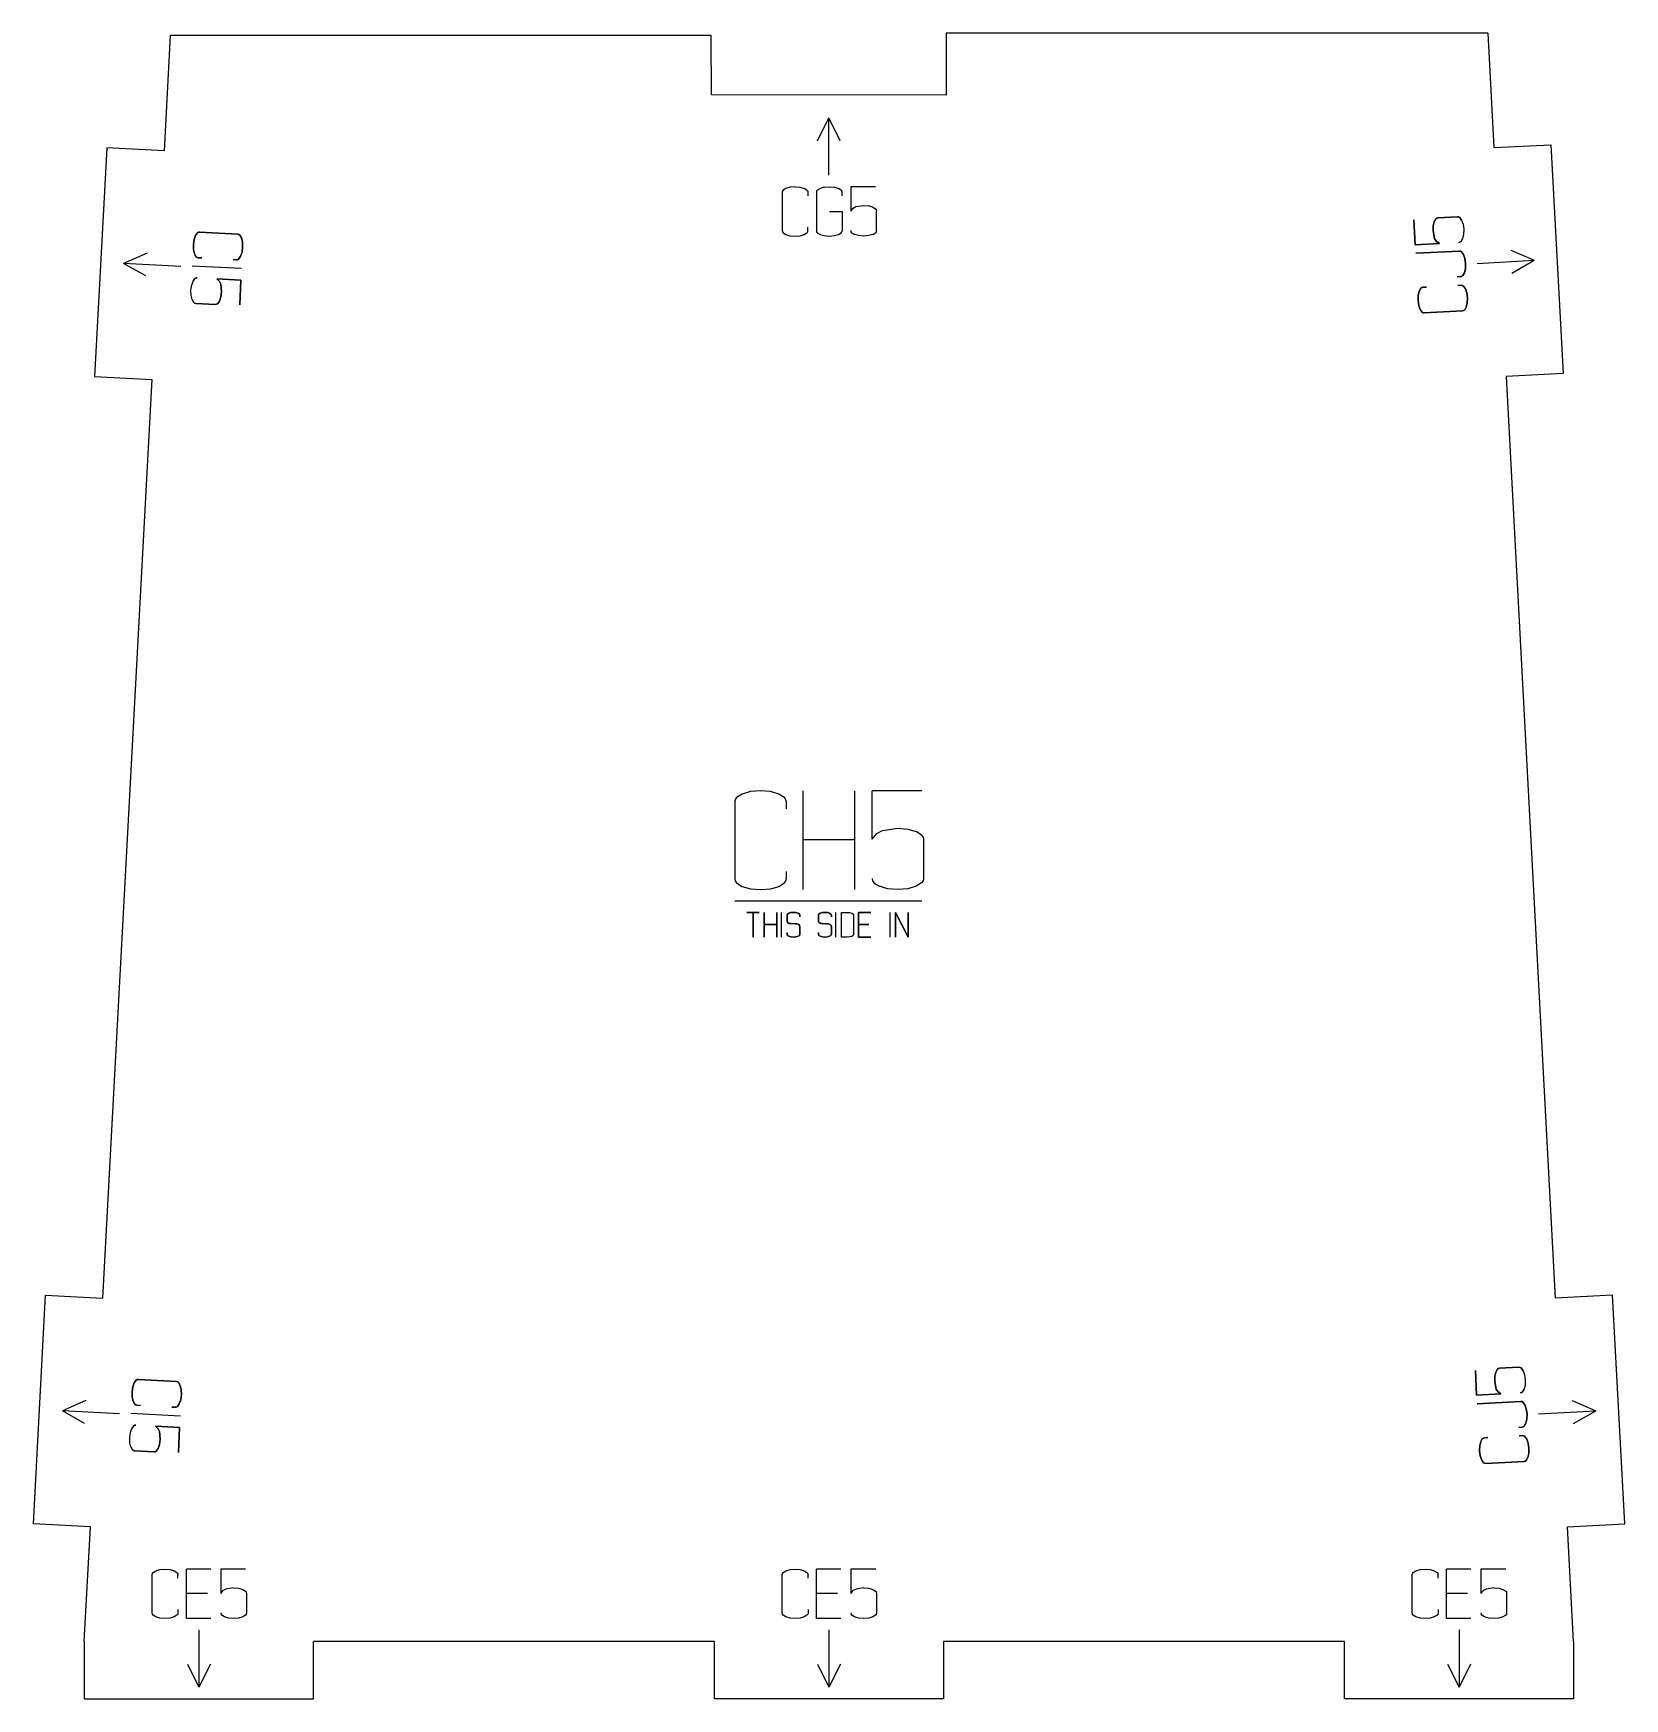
# Model space of a CAD drawing. Header units: millimetres. Extents: x 564 to 703, y -287 to -142.
import ezdxf

# ---------------------------------------------------------------- set-up
doc = ezdxf.new("R2010")
doc.units = ezdxf.units.MM
doc.layers.add('code', color=2, linetype='Continuous')
doc.layers.add('drawings', color=7, linetype='Continuous')

msp = doc.modelspace()

# ---------------------------------------------------------------- linework, layer by layer
at = {"layer": 'code'}
for p, q in [((632.41, -151.39), (633.41, -149.39)), ((633.41, -154.39), (633.41, -149.39)), ((634.41, -151.39), (633.41, -149.39)), ((629.65, -155.54), (629.41, -155.69)), ((630.02, -155.43), (629.65, -155.54)), ((630.46, -155.39), (630.02, -155.43)), ((630.46, -155.39), (630.89, -155.43)), ((630.89, -155.43), (631.26, -155.54)), ((631.5, -155.69), (631.26, -155.54)), ((632.4, -155.69), (632.65, -155.53)), ((633.01, -155.43), (632.65, -155.53)), ((633.01, -155.43), (633.45, -155.39)), ((633.45, -155.39), (633.89, -155.43)), ((633.89, -155.43), (634.25, -155.53)), ((634.49, -155.69), (634.25, -155.53)), ((637.49, -155.39), (635.32, -155.39)), ((635.32, -155.39), (635.32, -157.51)), ((629.35, -155.78), (629.33, -155.87)), ((629.33, -155.87), (629.33, -159.22)), ((629.41, -155.69), (629.35, -155.78)), ((631.56, -155.78), (631.5, -155.69)), ((631.56, -155.78), (631.58, -155.87)), ((631.58, -155.87), (631.58, -156.18)), ((632.34, -155.78), (632.32, -155.87)), ((632.32, -155.87), (632.32, -159.22)), ((632.4, -155.69), (632.34, -155.78)), ((634.49, -155.69), (634.55, -155.78)), ((634.57, -155.87), (634.55, -155.78)), ((634.57, -156.18), (634.57, -155.87)), ((633.46, -157.55), (634.57, -157.55)), ((634.57, -157.55), (634.57, -159.22)), ((635.32, -157.51), (635.54, -157.25)), ((635.54, -157.25), (635.77, -157.13)), ((635.77, -157.13), (636.44, -157.03)), ((636.44, -157.03), (636.89, -157.06)), ((637.25, -157.17), (636.89, -157.06)), ((637.25, -157.17), (637.49, -157.32)), ((637.49, -157.32), (637.55, -157.41)), ((637.55, -157.41), (637.57, -157.51)), ((637.57, -159.22), (637.57, -157.51)), ((684.59, -160.45), (684.47, -158.28)), ((684.47, -158.28), (684.59, -160.45)), ((686.26, -158.44), (686.17, -158.8)), ((686.17, -158.8), (686.26, -158.44)), ((686.4, -158.19), (686.26, -158.44)), ((686.26, -158.44), (686.4, -158.19)), ((686.48, -158.12), (686.4, -158.19)), ((686.4, -158.19), (686.48, -158.12)), ((686.58, -158.1), (686.48, -158.12)), ((686.48, -158.12), (686.58, -158.1)), ((688.29, -158.01), (686.58, -158.1)), ((686.58, -158.1), (688.29, -158.01)), ((688.38, -158.02), (688.29, -158.01)), ((688.29, -158.01), (688.38, -158.02)), ((688.48, -158.08), (688.38, -158.02)), ((688.38, -158.02), (688.48, -158.08)), ((688.64, -158.31), (688.48, -158.08)), ((688.48, -158.08), (688.64, -158.31)), ((688.64, -158.31), (688.77, -158.66)), ((578, -160), (578.12, -159.65)), ((578.12, -159.65), (578, -160)), ((578.12, -159.65), (578.29, -159.42)), ((578.29, -159.42), (578.12, -159.65)), ((578.29, -159.42), (578.38, -159.36)), ((578.38, -159.36), (578.29, -159.42)), ((578.38, -159.36), (578.48, -159.35)), ((578.48, -159.35), (578.38, -159.36)), ((578.48, -159.35), (581.82, -159.53)), ((581.82, -159.53), (578.48, -159.35)), ((581.82, -159.53), (581.92, -159.55)), ((581.92, -159.55), (581.82, -159.53)), ((581.92, -159.55), (582, -159.62)), ((582, -159.62), (581.92, -159.55)), ((582, -159.62), (582.14, -159.86)), ((582.14, -159.86), (582, -159.62)), ((582.14, -159.86), (582.23, -160.23)), ((582.23, -160.23), (582.14, -159.86)), ((629.33, -159.22), (629.35, -159.32)), ((629.35, -159.32), (629.41, -159.41)), ((629.41, -159.41), (629.65, -159.56)), ((629.65, -159.56), (630.01, -159.67)), ((630.01, -159.67), (630.46, -159.7)), ((630.46, -159.7), (630.9, -159.67)), ((630.9, -159.67), (631.26, -159.56)), ((631.26, -159.56), (631.5, -159.4)), ((631.5, -159.4), (631.56, -159.32)), ((631.56, -159.32), (631.58, -159.22)), ((631.58, -159.22), (631.58, -158.91)), ((632.32, -159.22), (632.34, -159.32)), ((632.34, -159.32), (632.4, -159.4)), ((632.4, -159.4), (632.65, -159.56)), ((632.65, -159.56), (633.01, -159.66)), ((633.01, -159.66), (633.45, -159.7)), ((633.45, -159.7), (633.89, -159.66)), ((633.89, -159.66), (634.25, -159.56)), ((634.25, -159.56), (634.49, -159.4)), ((634.49, -159.4), (634.55, -159.32)), ((634.57, -159.22), (634.55, -159.32)), ((635.32, -159.22), (635.34, -159.32)), ((635.34, -159.32), (635.4, -159.4)), ((635.4, -159.4), (635.64, -159.56)), ((636, -159.66), (635.64, -159.56)), ((636.44, -159.7), (636, -159.66)), ((636.89, -159.66), (636.44, -159.7)), ((637.25, -159.56), (636.89, -159.66)), ((637.25, -159.56), (637.49, -159.4)), ((637.55, -159.32), (637.49, -159.4)), ((637.57, -159.22), (637.55, -159.32)), ((686.17, -158.8), (686.16, -159.25)), ((686.16, -159.25), (686.17, -158.8)), ((686.16, -159.25), (686.29, -159.91)), ((686.29, -159.91), (686.16, -159.25)), ((688.82, -159.54), (688.73, -159.91)), ((688.77, -158.66), (688.83, -159.1)), ((688.83, -159.1), (688.82, -159.54)), ((573.9, -161.19), (571.85, -162.08)), ((577.94, -160.44), (578, -160)), ((578, -160), (577.94, -160.44)), ((577.95, -160.89), (577.94, -160.44)), ((577.94, -160.44), (577.95, -160.89)), ((578.04, -161.25), (577.95, -160.89)), ((577.95, -160.89), (578.04, -161.25)), ((578.18, -161.5), (578.04, -161.25)), ((578.04, -161.25), (578.18, -161.5)), ((582.19, -161.11), (582.06, -161.46)), ((582.06, -161.46), (582.19, -161.11)), ((582.24, -160.67), (582.19, -161.11)), ((582.19, -161.11), (582.24, -160.67)), ((582.23, -160.23), (582.24, -160.67)), ((582.24, -160.67), (582.23, -160.23)), ((686.7, -160.34), (684.59, -160.45)), ((684.59, -160.45), (686.7, -160.34)), ((688.45, -161), (684.64, -161.2)), ((684.64, -161.2), (688.45, -161)), ((686.29, -159.91), (686.43, -160.14)), ((686.43, -160.14), (686.29, -159.91)), ((686.43, -160.14), (686.7, -160.34)), ((686.7, -160.34), (686.43, -160.14)), ((688.5, -160.23), (688.41, -160.25)), ((688.41, -160.25), (688.5, -160.23)), ((688.54, -161.01), (688.45, -161)), ((688.45, -161), (688.54, -161.01)), ((688.59, -160.16), (688.5, -160.23)), ((688.5, -160.23), (688.59, -160.16)), ((688.64, -161.07), (688.54, -161.01)), ((688.54, -161.01), (688.64, -161.07)), ((688.73, -159.91), (688.59, -160.16)), ((688.59, -160.16), (688.73, -159.91)), ((688.8, -161.3), (688.64, -161.07)), ((688.64, -161.07), (688.8, -161.3)), ((688.93, -161.66), (688.8, -161.3)), ((688.8, -161.3), (688.93, -161.66)), ((692.93, -160.92), (694.98, -161.81)), ((576.84, -162.35), (571.85, -162.08)), ((573.79, -163.18), (571.85, -162.08)), ((582.15, -162.54), (577.84, -162.31)), ((578.27, -161.57), (578.18, -161.5)), ((578.18, -161.5), (578.27, -161.57)), ((578.36, -161.59), (578.27, -161.57)), ((578.27, -161.57), (578.36, -161.59)), ((578.67, -161.61), (578.36, -161.59)), ((578.36, -161.59), (578.67, -161.61)), ((581.7, -161.77), (581.4, -161.75)), ((581.4, -161.75), (581.7, -161.77)), ((581.8, -161.76), (581.7, -161.77)), ((581.7, -161.77), (581.8, -161.76)), ((581.89, -161.7), (581.8, -161.76)), ((581.8, -161.76), (581.89, -161.7)), ((582.06, -161.46), (581.89, -161.7)), ((581.89, -161.7), (582.06, -161.46)), ((688.89, -162.9), (688.98, -162.54)), ((688.98, -162.54), (688.89, -162.9)), ((688.99, -162.1), (688.93, -161.66)), ((688.93, -161.66), (688.99, -162.1)), ((688.98, -162.54), (688.99, -162.1)), ((688.99, -162.1), (688.98, -162.54)), ((689.99, -162.08), (694.98, -161.81)), ((693.04, -162.92), (694.98, -161.81)), ((577.73, -164.43), (577.79, -163.99)), ((577.79, -163.99), (577.91, -163.64)), ((577.91, -163.64), (578.08, -163.4)), ((578.08, -163.4), (577.91, -163.64)), ((578.08, -163.4), (578.17, -163.35)), ((578.17, -163.35), (578.08, -163.4)), ((578.17, -163.35), (578.27, -163.33)), ((578.27, -163.33), (578.17, -163.35)), ((580.22, -163.66), (579.98, -163.42)), ((579.98, -163.42), (582.09, -163.54)), ((582.09, -163.54), (579.98, -163.42)), ((579.98, -163.42), (580.22, -163.66)), ((580.33, -163.89), (580.22, -163.66)), ((580.22, -163.66), (580.33, -163.89)), ((580.4, -164.57), (580.33, -163.89)), ((580.33, -163.89), (580.4, -164.57)), ((582.09, -163.54), (581.98, -165.71)), ((581.98, -165.71), (582.09, -163.54)), ((684.94, -164.51), (685.09, -164.25)), ((685.09, -164.25), (684.94, -164.51)), ((685.09, -164.25), (685.17, -164.19)), ((685.17, -164.19), (685.09, -164.25)), ((685.17, -164.19), (685.26, -164.16)), ((685.26, -164.16), (685.17, -164.19)), ((685.26, -164.16), (685.57, -164.15)), ((685.57, -164.15), (685.26, -164.16)), ((688.26, -163.26), (688.57, -163.24)), ((688.57, -163.24), (688.26, -163.26)), ((688.3, -164), (688.61, -163.99)), ((688.61, -163.99), (688.3, -164)), ((688.57, -163.24), (688.66, -163.22)), ((688.66, -163.22), (688.57, -163.24)), ((688.61, -163.99), (688.7, -164)), ((688.7, -164), (688.61, -163.99)), ((688.66, -163.22), (688.75, -163.15)), ((688.75, -163.15), (688.66, -163.22)), ((688.7, -164), (688.8, -164.06)), ((688.8, -164.06), (688.7, -164)), ((688.75, -163.15), (688.89, -162.9)), ((688.89, -162.9), (688.75, -163.15)), ((688.8, -164.06), (688.97, -164.29)), ((688.97, -164.29), (688.8, -164.06)), ((577.74, -164.87), (577.73, -164.43)), ((577.83, -165.24), (577.74, -164.87)), ((577.83, -165.24), (577.97, -165.49)), ((577.97, -165.49), (577.83, -165.24)), ((577.97, -165.49), (578.05, -165.55)), ((578.05, -165.55), (577.97, -165.49)), ((578.05, -165.55), (578.15, -165.58)), ((578.15, -165.58), (578.05, -165.55)), ((578.15, -165.58), (579.86, -165.67)), ((579.86, -165.67), (578.15, -165.58)), ((579.86, -165.67), (579.96, -165.65)), ((579.96, -165.65), (579.86, -165.67)), ((579.96, -165.65), (580.05, -165.6)), ((580.05, -165.6), (579.96, -165.65)), ((580.05, -165.6), (580.22, -165.37)), ((580.22, -165.37), (580.05, -165.6)), ((580.22, -165.37), (580.34, -165.01)), ((580.34, -165.01), (580.22, -165.37)), ((580.34, -165.01), (580.4, -164.57)), ((580.4, -164.57), (580.34, -165.01)), ((684.84, -165.31), (684.86, -164.88)), ((684.86, -164.88), (684.84, -165.31)), ((684.9, -165.75), (684.84, -165.31)), ((684.84, -165.31), (684.9, -165.75)), ((684.86, -164.88), (684.94, -164.51)), ((684.94, -164.51), (684.86, -164.88)), ((688.97, -164.29), (689.09, -164.64)), ((689.09, -164.64), (688.97, -164.29)), ((689.14, -165.53), (689.05, -165.89)), ((689.05, -165.89), (689.14, -165.53)), ((689.09, -164.64), (689.15, -165.08)), ((689.15, -165.08), (689.09, -164.64)), ((689.15, -165.08), (689.14, -165.53)), ((689.14, -165.53), (689.15, -165.08)), ((685.03, -166.11), (684.9, -165.75)), ((684.9, -165.75), (685.03, -166.11)), ((685.2, -166.34), (685.03, -166.11)), ((685.03, -166.11), (685.2, -166.34)), ((685.29, -166.39), (685.2, -166.34)), ((685.2, -166.34), (685.29, -166.39)), ((685.38, -166.41), (685.29, -166.39)), ((685.29, -166.39), (685.38, -166.41)), ((688.73, -166.23), (685.38, -166.41)), ((685.38, -166.41), (688.73, -166.23)), ((688.82, -166.2), (688.73, -166.23)), ((688.73, -166.23), (688.82, -166.2)), ((688.91, -166.14), (688.82, -166.2)), ((688.82, -166.2), (688.91, -166.14)), ((689.05, -165.89), (688.91, -166.14)), ((688.91, -166.14), (689.05, -165.89)), ((625.24, -208.88), (625.2, -209.08)), ((625.2, -209.08), (625.2, -215.77)), ((625.36, -208.71), (625.24, -208.88)), ((625.84, -208.4), (625.36, -208.71)), ((626.57, -208.19), (625.84, -208.4)), ((627.45, -208.11), (626.57, -208.19)), ((628.32, -208.19), (627.45, -208.11)), ((629.05, -208.4), (628.32, -208.19)), ((629.53, -208.71), (629.05, -208.4)), ((629.66, -208.89), (629.53, -208.71)), ((629.7, -209.08), (629.66, -208.89)), ((629.7, -209.69), (629.7, -209.08)), ((631.18, -212.36), (631.18, -208.11)), ((635.65, -208.11), (635.65, -212.36)), ((641.52, -208.11), (637.18, -208.11)), ((637.18, -212.35), (637.18, -208.11)), ((637.18, -212.35), (637.61, -211.84)), ((637.61, -211.84), (638.08, -211.59)), ((638.08, -211.59), (639.42, -211.39)), ((639.42, -211.39), (640.31, -211.46)), ((640.31, -211.46), (641.03, -211.67)), ((641.51, -211.98), (641.03, -211.67)), ((641.51, -211.98), (641.63, -212.15)), ((641.63, -212.15), (641.67, -212.35)), ((631.18, -212.36), (635.65, -212.36)), ((631.18, -216.73), (631.18, -212.36)), ((635.65, -212.36), (635.65, -216.73)), ((641.67, -212.35), (641.67, -215.77)), ((625.2, -215.77), (625.24, -215.97)), ((625.24, -215.97), (625.36, -216.15)), ((625.36, -216.15), (625.84, -216.46)), ((625.84, -216.46), (626.56, -216.66)), ((628.34, -216.66), (629.05, -216.46)), ((629.05, -216.46), (629.53, -216.14)), ((629.53, -216.14), (629.66, -215.96)), ((629.66, -215.96), (629.7, -215.77)), ((629.7, -215.77), (629.7, -215.16)), ((637.18, -215.77), (637.22, -215.96)), ((637.22, -215.96), (637.34, -216.14)), ((637.34, -216.14), (637.82, -216.45)), ((638.54, -216.66), (637.82, -216.45)), ((641.03, -216.45), (640.31, -216.66)), ((641.51, -216.14), (641.03, -216.45)), ((641.63, -215.96), (641.51, -216.14)), ((641.67, -215.77), (641.63, -215.96)), ((625.2, -217.73), (641.52, -217.73)), ((626.56, -216.66), (627.45, -216.73)), ((627.45, -216.73), (628.34, -216.66)), ((639.42, -216.73), (638.54, -216.66)), ((640.31, -216.66), (639.42, -216.73)), ((626.8, -218.73), (626.26, -218.73)), ((626.26, -218.73), (627.33, -218.73)), ((627.33, -218.73), (626.8, -218.73)), ((626.8, -218.73), (626.8, -220.88)), ((626.8, -220.88), (626.8, -218.73)), ((627.76, -220.88), (627.76, -218.73)), ((627.76, -218.73), (627.76, -219.79)), ((628.88, -219.79), (628.88, -218.73)), ((628.88, -218.73), (628.88, -220.88)), ((629.26, -218.73), (629.26, -220.88)), ((629.76, -218.97), (629.77, -218.92)), ((629.77, -218.92), (629.76, -218.97)), ((629.76, -219.5), (629.76, -218.97)), ((629.76, -218.97), (629.76, -219.5)), ((629.77, -218.92), (629.8, -218.88)), ((629.8, -218.88), (629.77, -218.92)), ((629.8, -218.88), (629.92, -218.8)), ((629.92, -218.8), (629.8, -218.88)), ((629.92, -218.8), (630.1, -218.75)), ((630.1, -218.75), (629.92, -218.8)), ((630.1, -218.75), (630.32, -218.73)), ((630.32, -218.73), (630.1, -218.75)), ((630.32, -218.73), (630.54, -218.75)), ((630.54, -218.75), (630.32, -218.73)), ((630.54, -218.75), (630.72, -218.8)), ((630.72, -218.8), (630.54, -218.75)), ((630.72, -218.8), (630.84, -218.88)), ((630.84, -218.88), (630.72, -218.8)), ((630.84, -218.88), (630.87, -218.92)), ((630.87, -218.92), (630.84, -218.88)), ((630.87, -218.92), (630.88, -218.97)), ((630.88, -218.97), (630.87, -218.92)), ((630.88, -218.97), (630.88, -219.12)), ((630.88, -219.12), (630.88, -218.97)), ((632.5, -218.97), (632.51, -218.92)), ((632.51, -218.92), (632.5, -218.97)), ((632.5, -219.5), (632.5, -218.97)), ((632.5, -218.97), (632.5, -219.5)), ((632.51, -218.92), (632.54, -218.88)), ((632.54, -218.88), (632.51, -218.92)), ((632.54, -218.88), (632.66, -218.8)), ((632.66, -218.8), (632.54, -218.88)), ((632.66, -218.8), (632.84, -218.75)), ((632.84, -218.75), (632.66, -218.8)), ((632.84, -218.75), (633.06, -218.73)), ((633.06, -218.73), (632.84, -218.75)), ((633.06, -218.73), (633.28, -218.75)), ((633.28, -218.75), (633.06, -218.73)), ((633.28, -218.75), (633.46, -218.8)), ((633.46, -218.8), (633.28, -218.75)), ((633.46, -218.8), (633.59, -218.88)), ((633.59, -218.88), (633.46, -218.8)), ((633.59, -218.88), (633.62, -218.92)), ((633.62, -218.92), (633.59, -218.88)), ((633.62, -218.92), (633.63, -218.97)), ((633.63, -218.97), (633.62, -218.92)), ((633.63, -218.97), (633.63, -219.12)), ((633.63, -219.12), (633.63, -218.97)), ((634, -218.73), (634, -220.88)), ((634.5, -220.88), (634.5, -218.73)), ((634.5, -218.73), (635.01, -218.73)), ((635.01, -218.73), (635.22, -218.75)), ((635.22, -218.75), (635.41, -218.8)), ((635.41, -218.8), (635.53, -218.88)), ((635.53, -218.88), (635.56, -218.92)), ((635.56, -218.92), (635.57, -218.97)), ((635.57, -218.97), (635.57, -220.64)), ((636, -220.88), (636, -218.73)), ((636, -218.73), (637.06, -218.73)), ((637.06, -218.73), (636, -218.73)), ((636, -218.73), (636, -219.78)), ((638.74, -218.73), (638.74, -220.88)), ((639.24, -220.88), (639.24, -218.73)), ((639.24, -218.73), (640.32, -220.88)), ((640.32, -220.88), (639.24, -218.73)), ((639.24, -218.73), (639.24, -220.88)), ((640.32, -220.88), (640.32, -218.73)), ((640.32, -218.73), (640.32, -220.88)), ((627.76, -219.79), (628.88, -219.79)), ((628.88, -219.79), (627.76, -219.79)), ((627.76, -219.79), (627.76, -220.88)), ((628.88, -220.88), (628.88, -219.79)), ((629.77, -219.56), (629.76, -219.5)), ((629.76, -219.5), (629.77, -219.56)), ((629.76, -220.49), (629.76, -220.64)), ((629.76, -220.64), (629.76, -220.49)), ((629.76, -220.64), (629.77, -220.69)), ((629.77, -220.69), (629.76, -220.64)), ((629.81, -219.61), (629.77, -219.56)), ((629.77, -219.56), (629.81, -219.61)), ((629.77, -220.69), (629.8, -220.74)), ((629.8, -220.74), (629.77, -220.69)), ((629.8, -220.74), (629.92, -220.81)), ((629.92, -220.81), (629.8, -220.74)), ((629.95, -219.69), (629.81, -219.61)), ((629.81, -219.61), (629.95, -219.69)), ((629.92, -220.81), (630.1, -220.87)), ((630.1, -220.87), (629.92, -220.81)), ((630.11, -219.71), (629.95, -219.69)), ((629.95, -219.69), (630.11, -219.71)), ((630.1, -220.87), (630.32, -220.88)), ((630.32, -220.88), (630.1, -220.87)), ((630.46, -219.72), (630.11, -219.71)), ((630.11, -219.71), (630.46, -219.72)), ((630.32, -220.88), (630.54, -220.87)), ((630.54, -220.87), (630.32, -220.88)), ((630.64, -219.74), (630.46, -219.72)), ((630.46, -219.72), (630.64, -219.74)), ((630.54, -220.87), (630.72, -220.81)), ((630.72, -220.81), (630.54, -220.87)), ((630.78, -219.79), (630.64, -219.74)), ((630.64, -219.74), (630.78, -219.79)), ((630.72, -220.81), (630.84, -220.74)), ((630.84, -220.74), (630.72, -220.81)), ((630.86, -219.88), (630.78, -219.79)), ((630.78, -219.79), (630.86, -219.88)), ((630.84, -220.74), (630.87, -220.69)), ((630.87, -220.69), (630.84, -220.74)), ((630.89, -220.01), (630.86, -219.88)), ((630.86, -219.88), (630.89, -220.01)), ((630.87, -220.69), (630.88, -220.64)), ((630.88, -220.64), (630.87, -220.69)), ((630.88, -220.64), (630.89, -220.01)), ((630.89, -220.01), (630.88, -220.64)), ((632.51, -219.56), (632.5, -219.5)), ((632.5, -219.5), (632.51, -219.56)), ((632.5, -220.49), (632.5, -220.64)), ((632.5, -220.64), (632.5, -220.49)), ((632.5, -220.64), (632.51, -220.69)), ((632.51, -220.69), (632.5, -220.64)), ((632.55, -219.61), (632.51, -219.56)), ((632.51, -219.56), (632.55, -219.61)), ((632.51, -220.69), (632.54, -220.74)), ((632.54, -220.74), (632.51, -220.69)), ((632.54, -220.74), (632.66, -220.81)), ((632.66, -220.81), (632.54, -220.74)), ((632.7, -219.69), (632.55, -219.61)), ((632.55, -219.61), (632.7, -219.69)), ((632.66, -220.81), (632.84, -220.87)), ((632.84, -220.87), (632.66, -220.81)), ((632.86, -219.71), (632.7, -219.69)), ((632.7, -219.69), (632.86, -219.71)), ((632.84, -220.87), (633.06, -220.88)), ((633.06, -220.88), (632.84, -220.87)), ((633.2, -219.72), (632.86, -219.71)), ((632.86, -219.71), (633.2, -219.72)), ((633.06, -220.88), (633.28, -220.87)), ((633.28, -220.87), (633.06, -220.88)), ((633.39, -219.74), (633.2, -219.72)), ((633.2, -219.72), (633.39, -219.74)), ((633.28, -220.87), (633.46, -220.81)), ((633.46, -220.81), (633.28, -220.87)), ((633.52, -219.79), (633.39, -219.74)), ((633.39, -219.74), (633.52, -219.79)), ((633.46, -220.81), (633.59, -220.74)), ((633.59, -220.74), (633.46, -220.81)), ((633.6, -219.88), (633.52, -219.79)), ((633.52, -219.79), (633.6, -219.88)), ((633.59, -220.74), (633.62, -220.69)), ((633.62, -220.69), (633.59, -220.74)), ((633.63, -220.01), (633.6, -219.88)), ((633.6, -219.88), (633.63, -220.01)), ((633.62, -220.69), (633.63, -220.64)), ((633.63, -220.64), (633.62, -220.69)), ((633.63, -220.64), (633.63, -220.01)), ((633.63, -220.01), (633.63, -220.64)), ((635.01, -220.88), (634.5, -220.88)), ((635.23, -220.87), (635.01, -220.88)), ((635.41, -220.82), (635.23, -220.87)), ((635.53, -220.74), (635.41, -220.82)), ((635.56, -220.69), (635.53, -220.74)), ((635.57, -220.64), (635.56, -220.69)), ((636, -219.78), (636.91, -219.78)), ((636.91, -219.78), (636, -219.78)), ((636, -219.78), (636, -220.88)), ((636, -220.88), (637.06, -220.88)), ((637.06, -220.88), (636, -220.88)), ((689.95, -260.87), (689.84, -258.7)), ((689.84, -258.7), (689.95, -260.87)), ((691.77, -258.6), (691.62, -258.85)), ((691.62, -258.85), (691.77, -258.6)), ((691.85, -258.54), (691.77, -258.6)), ((691.77, -258.6), (691.85, -258.54)), ((691.95, -258.51), (691.85, -258.54)), ((691.85, -258.54), (691.95, -258.51)), ((693.65, -258.42), (691.95, -258.51)), ((691.95, -258.51), (693.65, -258.42)), ((693.75, -258.44), (693.65, -258.42)), ((693.65, -258.42), (693.75, -258.44)), ((693.84, -258.49), (693.75, -258.44)), ((693.75, -258.44), (693.84, -258.49)), ((694.01, -258.73), (693.84, -258.49)), ((693.84, -258.49), (694.01, -258.73)), ((694.01, -258.73), (694.14, -259.08)), ((572.59, -260.59), (572.65, -260.15)), ((572.65, -260.15), (572.59, -260.59)), ((572.65, -260.15), (572.77, -259.8)), ((572.77, -259.8), (572.65, -260.15)), ((572.77, -259.8), (572.94, -259.57)), ((572.94, -259.57), (572.77, -259.8)), ((572.94, -259.57), (573.03, -259.51)), ((573.03, -259.51), (572.94, -259.57)), ((573.03, -259.51), (573.13, -259.5)), ((573.13, -259.5), (573.03, -259.51)), ((573.13, -259.5), (576.47, -259.68)), ((576.47, -259.68), (573.13, -259.5)), ((576.47, -259.68), (576.57, -259.7)), ((576.57, -259.7), (576.47, -259.68)), ((576.57, -259.7), (576.65, -259.77)), ((576.65, -259.77), (576.57, -259.7)), ((576.65, -259.77), (576.79, -260.01)), ((576.79, -260.01), (576.65, -259.77)), ((576.79, -260.01), (576.88, -260.39)), ((576.88, -260.39), (576.79, -260.01)), ((691.54, -259.22), (691.53, -259.66)), ((691.53, -259.66), (691.54, -259.22)), ((691.53, -259.66), (691.66, -260.33)), ((691.66, -260.33), (691.53, -259.66)), ((691.62, -258.85), (691.54, -259.22)), ((691.54, -259.22), (691.62, -258.85)), ((694.18, -259.96), (694.1, -260.33)), ((694.14, -259.08), (694.19, -259.52)), ((694.19, -259.52), (694.18, -259.96)), ((568.55, -261.34), (566.5, -262.23)), ((572.6, -261.04), (572.59, -260.59)), ((572.59, -260.59), (572.6, -261.04)), ((572.69, -261.4), (572.6, -261.04)), ((572.6, -261.04), (572.69, -261.4)), ((572.83, -261.65), (572.69, -261.4)), ((572.69, -261.4), (572.83, -261.65)), ((576.71, -261.62), (576.54, -261.85)), ((576.54, -261.85), (576.71, -261.62)), ((576.84, -261.26), (576.71, -261.62)), ((576.71, -261.62), (576.84, -261.26)), ((576.89, -260.82), (576.84, -261.26)), ((576.84, -261.26), (576.89, -260.82)), ((576.88, -260.39), (576.89, -260.82)), ((576.89, -260.82), (576.88, -260.39)), ((692.07, -260.76), (689.95, -260.87)), ((689.95, -260.87), (692.07, -260.76)), ((693.81, -261.42), (690.01, -261.62)), ((690.01, -261.62), (693.81, -261.42)), ((691.66, -260.33), (691.8, -260.55)), ((691.8, -260.55), (691.66, -260.33)), ((691.8, -260.55), (692.07, -260.76)), ((692.07, -260.76), (691.8, -260.55)), ((693.87, -260.64), (693.77, -260.67)), ((693.77, -260.67), (693.87, -260.64)), ((693.91, -261.43), (693.81, -261.42)), ((693.81, -261.42), (693.91, -261.43)), ((693.95, -260.58), (693.87, -260.64)), ((693.87, -260.64), (693.95, -260.58)), ((694, -261.49), (693.91, -261.43)), ((693.91, -261.43), (694, -261.49)), ((694.1, -260.33), (693.95, -260.58)), ((693.95, -260.58), (694.1, -260.33)), ((694.17, -261.72), (694, -261.49)), ((694, -261.49), (694.17, -261.72)), ((698.3, -261.34), (700.35, -262.23)), ((571.49, -262.5), (566.5, -262.23)), ((568.44, -263.33), (566.5, -262.23)), ((576.8, -262.69), (572.49, -262.46)), ((572.92, -261.72), (572.83, -261.65)), ((572.83, -261.65), (572.92, -261.72)), ((573.01, -261.74), (572.92, -261.72)), ((572.92, -261.72), (573.01, -261.74)), ((573.32, -261.76), (573.01, -261.74)), ((573.01, -261.74), (573.32, -261.76)), ((576.35, -261.92), (576.05, -261.91)), ((576.05, -261.91), (576.35, -261.92)), ((576.45, -261.91), (576.35, -261.92)), ((576.35, -261.92), (576.45, -261.91)), ((576.54, -261.85), (576.45, -261.91)), ((576.45, -261.91), (576.54, -261.85)), ((694.29, -262.07), (694.17, -261.72)), ((694.17, -261.72), (694.29, -262.07)), ((694.26, -263.32), (694.34, -262.95)), ((694.34, -262.95), (694.26, -263.32)), ((694.35, -262.51), (694.29, -262.07)), ((694.29, -262.07), (694.35, -262.51)), ((694.34, -262.95), (694.35, -262.51)), ((694.35, -262.51), (694.34, -262.95)), ((695.35, -262.49), (700.35, -262.23)), ((698.4, -263.33), (700.35, -262.23)), ((572.38, -264.58), (572.44, -264.14)), ((572.44, -264.14), (572.56, -263.79)), ((572.56, -263.79), (572.73, -263.55)), ((572.73, -263.55), (572.56, -263.79)), ((572.73, -263.55), (572.82, -263.5)), ((572.82, -263.5), (572.73, -263.55)), ((572.82, -263.5), (572.92, -263.48)), ((572.92, -263.48), (572.82, -263.5)), ((574.87, -263.81), (574.63, -263.57)), ((574.63, -263.57), (576.74, -263.69)), ((576.74, -263.69), (574.63, -263.57)), ((574.63, -263.57), (574.87, -263.81)), ((574.98, -264.04), (574.87, -263.81)), ((574.87, -263.81), (574.98, -264.04)), ((575.05, -264.72), (574.98, -264.04)), ((574.98, -264.04), (575.05, -264.72)), ((576.74, -263.69), (576.63, -265.86)), ((576.63, -265.86), (576.74, -263.69)), ((693.63, -263.68), (693.93, -263.66)), ((693.93, -263.66), (693.63, -263.68)), ((693.67, -264.42), (693.97, -264.4)), ((693.97, -264.4), (693.67, -264.42)), ((693.93, -263.66), (694.03, -263.64)), ((694.03, -263.64), (693.93, -263.66)), ((693.97, -264.4), (694.07, -264.42)), ((694.07, -264.42), (693.97, -264.4)), ((694.03, -263.64), (694.11, -263.57)), ((694.11, -263.57), (694.03, -263.64)), ((694.07, -264.42), (694.16, -264.47)), ((694.16, -264.47), (694.07, -264.42)), ((694.11, -263.57), (694.26, -263.32)), ((694.26, -263.32), (694.11, -263.57)), ((694.16, -264.47), (694.33, -264.71)), ((694.33, -264.71), (694.16, -264.47)), ((572.39, -265.02), (572.38, -264.58)), ((572.48, -265.39), (572.39, -265.02)), ((572.48, -265.39), (572.62, -265.64)), ((572.62, -265.64), (572.48, -265.39)), ((572.62, -265.64), (572.7, -265.7)), ((572.7, -265.7), (572.62, -265.64)), ((572.7, -265.7), (572.8, -265.73)), ((572.8, -265.73), (572.7, -265.7)), ((572.8, -265.73), (574.51, -265.82)), ((574.51, -265.82), (572.8, -265.73)), ((574.51, -265.82), (574.6, -265.8)), ((574.6, -265.8), (574.51, -265.82)), ((574.6, -265.8), (574.7, -265.75)), ((574.7, -265.75), (574.6, -265.8)), ((574.7, -265.75), (574.86, -265.52)), ((574.86, -265.52), (574.7, -265.75)), ((574.86, -265.52), (574.99, -265.16)), ((574.99, -265.16), (574.86, -265.52)), ((574.99, -265.16), (575.05, -264.72)), ((575.05, -264.72), (574.99, -265.16)), ((690.21, -265.73), (690.22, -265.29)), ((690.22, -265.29), (690.21, -265.73)), ((690.27, -266.16), (690.21, -265.73)), ((690.21, -265.73), (690.27, -266.16)), ((690.22, -265.29), (690.31, -264.92)), ((690.31, -264.92), (690.22, -265.29)), ((690.31, -264.92), (690.45, -264.67)), ((690.45, -264.67), (690.31, -264.92)), ((690.45, -264.67), (690.54, -264.61)), ((690.54, -264.61), (690.45, -264.67)), ((690.54, -264.61), (690.63, -264.58)), ((690.63, -264.58), (690.54, -264.61)), ((690.63, -264.58), (690.94, -264.56)), ((690.94, -264.56), (690.63, -264.58)), ((694.33, -264.71), (694.45, -265.06)), ((694.45, -265.06), (694.33, -264.71)), ((694.5, -265.95), (694.42, -266.31)), ((694.42, -266.31), (694.5, -265.95)), ((694.45, -265.06), (694.51, -265.5)), ((694.51, -265.5), (694.45, -265.06)), ((694.51, -265.5), (694.5, -265.95)), ((694.5, -265.95), (694.51, -265.5)), ((690.4, -266.53), (690.27, -266.16)), ((690.27, -266.16), (690.4, -266.53)), ((690.56, -266.76), (690.4, -266.53)), ((690.4, -266.53), (690.56, -266.76)), ((690.65, -266.81), (690.56, -266.76)), ((690.56, -266.76), (690.65, -266.81)), ((690.75, -266.83), (690.65, -266.81)), ((690.65, -266.81), (690.75, -266.83)), ((694.09, -266.65), (690.75, -266.83)), ((690.75, -266.83), (694.09, -266.65)), ((694.19, -266.62), (694.09, -266.65)), ((694.09, -266.65), (694.19, -266.62)), ((694.28, -266.56), (694.19, -266.62)), ((694.19, -266.62), (694.28, -266.56)), ((694.42, -266.31), (694.28, -266.56)), ((694.28, -266.56), (694.42, -266.31)), ((574.66, -276.2), (575.02, -276.09)), ((575.02, -276.09), (575.46, -276.05)), ((575.46, -276.05), (575.9, -276.09)), ((575.9, -276.09), (576.26, -276.2)), ((577.33, -278.18), (577.33, -276.05)), ((579.46, -276.05), (577.33, -276.05)), ((582.5, -276.05), (580.33, -276.05)), ((580.33, -276.05), (580.33, -278.17)), ((629.66, -276.19), (630.02, -276.09)), ((630.02, -276.09), (630.46, -276.05)), ((630.46, -276.05), (630.9, -276.09)), ((630.9, -276.09), (631.26, -276.19)), ((632.33, -278.18), (632.33, -276.05)), ((634.46, -276.05), (632.33, -276.05)), ((637.5, -276.05), (635.33, -276.05)), ((635.33, -276.05), (635.33, -278.17)), ((684.66, -276.19), (685.02, -276.09)), ((685.02, -276.09), (685.46, -276.05)), ((685.46, -276.05), (685.9, -276.09)), ((685.9, -276.09), (686.26, -276.19)), ((687.33, -278.18), (687.33, -276.05)), ((689.46, -276.05), (687.33, -276.05)), ((692.5, -276.05), (690.33, -276.05)), ((690.33, -276.05), (690.33, -278.17)), ((574.34, -276.53), (574.36, -276.44)), ((574.34, -279.88), (574.34, -276.53)), ((574.36, -276.44), (574.42, -276.35)), ((574.42, -276.35), (574.66, -276.2)), ((576.26, -276.2), (576.5, -276.35)), ((576.5, -276.35), (576.57, -276.44)), ((576.57, -276.44), (576.59, -276.53)), ((576.59, -276.84), (576.59, -276.53)), ((629.34, -276.53), (629.36, -276.44)), ((629.34, -279.88), (629.34, -276.53)), ((629.36, -276.44), (629.42, -276.35)), ((629.42, -276.35), (629.66, -276.19)), ((631.26, -276.19), (631.5, -276.35)), ((631.5, -276.35), (631.57, -276.44)), ((631.57, -276.44), (631.59, -276.53)), ((631.59, -276.84), (631.59, -276.53)), ((684.34, -276.53), (684.36, -276.44)), ((684.34, -279.88), (684.34, -276.53)), ((684.36, -276.44), (684.42, -276.35)), ((684.42, -276.35), (684.66, -276.19)), ((686.26, -276.19), (686.5, -276.35)), ((686.5, -276.35), (686.57, -276.44)), ((686.57, -276.44), (686.59, -276.53)), ((686.59, -276.84), (686.59, -276.53)), ((577.33, -280.36), (577.33, -278.18)), ((579.16, -278.18), (577.33, -278.18)), ((580.33, -278.17), (580.54, -277.91)), ((580.78, -277.79), (580.54, -277.91)), ((581.45, -277.69), (580.78, -277.79)), ((581.45, -277.69), (581.89, -277.72)), ((581.89, -277.72), (582.25, -277.83)), ((582.25, -277.83), (582.49, -277.98)), ((582.49, -277.98), (582.55, -278.07)), ((582.55, -278.07), (582.57, -278.17)), ((582.57, -278.17), (582.57, -279.88)), ((632.33, -280.36), (632.33, -278.18)), ((634.16, -278.18), (632.33, -278.18)), ((635.33, -278.17), (635.54, -277.91)), ((635.78, -277.79), (635.54, -277.91)), ((636.45, -277.69), (635.78, -277.79)), ((636.45, -277.69), (636.89, -277.72)), ((636.89, -277.72), (637.25, -277.83)), ((637.25, -277.83), (637.49, -277.98)), ((637.49, -277.98), (637.55, -278.07)), ((637.55, -278.07), (637.57, -278.17)), ((637.57, -278.17), (637.57, -279.88)), ((687.33, -280.36), (687.33, -278.18)), ((689.16, -278.18), (687.33, -278.18)), ((690.33, -278.17), (690.54, -277.91)), ((690.78, -277.79), (690.54, -277.91)), ((691.45, -277.69), (690.78, -277.79)), ((691.45, -277.69), (691.89, -277.72)), ((691.89, -277.72), (692.25, -277.83)), ((692.25, -277.83), (692.49, -277.98)), ((692.49, -277.98), (692.55, -278.07)), ((692.55, -278.07), (692.57, -278.17)), ((692.57, -278.17), (692.57, -279.88)), ((574.36, -279.98), (574.34, -279.88)), ((574.42, -280.07), (574.36, -279.98)), ((574.66, -280.22), (574.42, -280.07)), ((575.02, -280.33), (574.66, -280.22)), ((575.46, -280.36), (575.02, -280.33)), ((575.91, -280.33), (575.46, -280.36)), ((576.26, -280.22), (575.91, -280.33)), ((576.5, -280.06), (576.26, -280.22)), ((576.57, -279.98), (576.5, -280.06)), ((576.59, -279.88), (576.57, -279.98)), ((576.59, -279.57), (576.59, -279.88)), ((579.46, -280.36), (577.33, -280.36)), ((580.33, -279.88), (580.35, -279.98)), ((580.41, -280.06), (580.35, -279.98)), ((580.65, -280.22), (580.41, -280.06)), ((581.01, -280.32), (580.65, -280.22)), ((581.45, -280.36), (581.01, -280.32)), ((581.89, -280.32), (581.45, -280.36)), ((582.25, -280.22), (581.89, -280.32)), ((582.49, -280.06), (582.25, -280.22)), ((582.55, -279.98), (582.49, -280.06)), ((582.57, -279.88), (582.55, -279.98)), ((629.36, -279.98), (629.34, -279.88)), ((629.42, -280.07), (629.36, -279.98)), ((629.66, -280.22), (629.42, -280.07)), ((630.02, -280.32), (629.66, -280.22)), ((630.46, -280.36), (630.02, -280.32)), ((630.91, -280.32), (630.46, -280.36)), ((631.26, -280.22), (630.91, -280.32)), ((631.5, -280.06), (631.26, -280.22)), ((631.57, -279.97), (631.5, -280.06)), ((631.59, -279.88), (631.57, -279.97)), ((631.59, -279.57), (631.59, -279.88)), ((634.46, -280.36), (632.33, -280.36)), ((635.33, -279.88), (635.35, -279.97)), ((635.41, -280.06), (635.35, -279.97)), ((635.65, -280.22), (635.41, -280.06)), ((636.01, -280.32), (635.65, -280.22)), ((636.45, -280.36), (636.01, -280.32)), ((636.89, -280.32), (636.45, -280.36)), ((637.25, -280.22), (636.89, -280.32)), ((637.49, -280.06), (637.25, -280.22)), ((637.55, -279.97), (637.49, -280.06)), ((637.57, -279.88), (637.55, -279.97)), ((684.36, -279.98), (684.34, -279.88)), ((684.42, -280.07), (684.36, -279.98)), ((684.66, -280.22), (684.42, -280.07)), ((685.02, -280.32), (684.66, -280.22)), ((685.46, -280.36), (685.02, -280.32)), ((685.91, -280.32), (685.46, -280.36)), ((686.26, -280.22), (685.91, -280.32)), ((686.5, -280.06), (686.26, -280.22)), ((686.57, -279.97), (686.5, -280.06)), ((686.59, -279.88), (686.57, -279.97)), ((686.59, -279.57), (686.59, -279.88)), ((689.46, -280.36), (687.33, -280.36)), ((690.33, -279.88), (690.35, -279.97)), ((690.41, -280.06), (690.35, -279.97)), ((690.65, -280.22), (690.41, -280.06)), ((691.01, -280.32), (690.65, -280.22)), ((691.45, -280.36), (691.01, -280.32)), ((691.89, -280.32), (691.45, -280.36)), ((692.25, -280.22), (691.89, -280.32)), ((692.49, -280.06), (692.25, -280.22)), ((692.55, -279.97), (692.49, -280.06)), ((692.57, -279.88), (692.55, -279.97)), ((578.42, -281.36), (578.42, -286.36)), ((633.42, -281.36), (633.42, -286.36)), ((688.42, -281.36), (688.42, -286.36)), ((577.42, -284.36), (578.42, -286.36)), ((579.42, -284.36), (578.42, -286.36)), ((632.42, -284.36), (633.42, -286.36)), ((634.42, -284.36), (633.42, -286.36)), ((687.42, -284.36), (688.42, -286.36)), ((689.42, -284.36), (688.42, -286.36))]:
    msp.add_line(p, q, dxfattribs=at)
at = {"layer": 'drawings'}
for p, q in [((575.9, -142.18), (575.38, -152.25)), ((623.15, -142.18), (575.9, -142.18)), ((623.16, -147.38), (623.15, -142.18)), ((643.66, -142), (643.66, -147.39)), ((690.92, -142), (643.66, -142)), ((690.92, -142), (691.45, -151.98)), ((643.66, -147.39), (623.16, -147.38)), ((570.38, -151.99), (569.32, -171.96)), ((575.38, -152.25), (570.38, -151.99)), ((691.45, -151.98), (696.44, -151.72)), ((696.44, -151.72), (697.51, -171.69)), ((569.32, -171.96), (574.31, -172.22)), ((574.31, -172.22), (570.01, -252.4)), ((697.51, -171.69), (692.52, -171.96)), ((692.52, -171.96), (696.82, -252.4)), ((563.97, -272.11), (565.03, -252.14)), ((565.03, -252.14), (570.01, -252.4)), ((701.81, -252.13), (696.82, -252.4)), ((702.88, -272.11), (701.81, -252.13)), ((568.95, -272.37), (563.97, -272.11)), ((568.42, -282.36), (568.95, -272.37)), ((697.88, -272.37), (702.88, -272.11)), ((698.42, -282.36), (697.88, -272.37)), ((568.42, -282.36), (568.42, -287.36)), ((623.42, -282.36), (588.42, -282.36)), ((588.42, -287.36), (588.42, -282.36)), ((623.42, -287.36), (623.42, -282.36)), ((643.42, -282.36), (643.42, -287.36)), ((678.42, -282.36), (643.42, -282.36)), ((678.42, -287.36), (678.42, -282.36)), ((698.42, -282.36), (698.42, -287.36)), ((568.42, -287.36), (588.42, -287.36)), ((643.42, -287.36), (623.42, -287.36)), ((698.42, -287.36), (678.42, -287.36))]:
    msp.add_line(p, q, dxfattribs=at)

doc.saveas('drawing.dxf')
